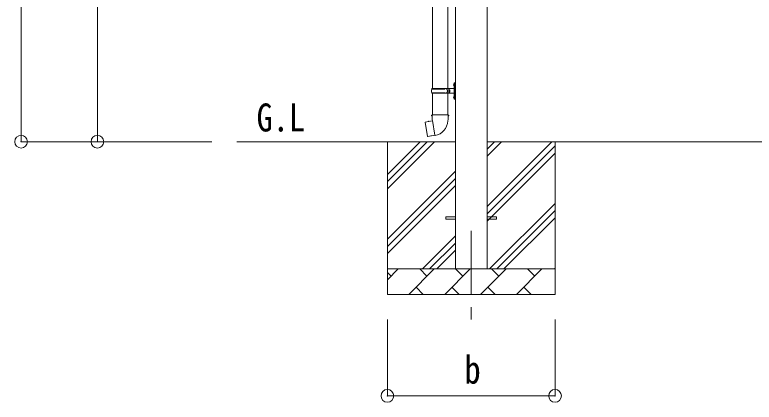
# Model space of a CAD drawing. Units: millimetres at full size, sheet at 1:50; details may follow other scales. Extents: x -14053 to 14053, y -9700 to 9700.
# Drawn here: x 1990 to 4901, y -927 to 596 of the extents above; entities that cross this region are included whole.
import ezdxf
from ezdxf.enums import TextEntityAlignment as Align

# ---------------------------------------------------------------- set-up
doc = ezdxf.new("R2010")
doc.units = ezdxf.units.MM
doc.header["$LTSCALE"] = 50
doc.header["$PDMODE"] = 32
doc.header["$PDSIZE"] = 50
doc.linetypes.add('CHAIN1', pattern=[8, 5, -1, 1, -1])
for name, color, linetype, lineweight in [('0-2_建具', 4, 'Continuous', 9), ('0-3_階段', 7, 'CHAIN1', 9), ('0-4_設備', 7, 'Continuous', 9), ('0-7_ハッチ', 7, 'Continuous', 9), ('0-8_外構', 6, 'Continuous', 9), ('0-9_敷地', 7, 'Continuous', 9)]:
    doc.layers.add(name, color=color, linetype=linetype, lineweight=lineweight)
doc.styles.add('ＭＳ ゴシック', font='')
doc.styles.get('ＭＳ ゴシック').set_extended_font_data('MS Gothic')

msp = doc.modelspace()

# ---------------------------------------------------------------- linework, layer by layer
at = {"layer": '0-2_建具'}
for p, q in [((3724.41, 2449.31), (3724.41, -403.19)), ((3849.41, -403.19), (3849.41, 2449.31)), ((3686.91, -198.69), (3724.41, -198.69)), ((3686.91, -207.69), (3686.91, -198.69)), ((3849.41, -198.69), (3886.91, -198.69)), ((3886.91, -207.69), (3886.91, -198.69)), ((3686.91, -207.69), (3724.41, -207.69)), ((3849.41, -207.69), (3886.91, -207.69))]:
    msp.add_line(p, q, dxfattribs=at)
at = {"layer": '0-3_階段'}
msp.add_line((3786.91, -253.19), (3786.91, -602.19), dxfattribs=at)
at = {"layer": '0-4_設備'}
for p, q in [((3724.41, 96.81), (2864.26, 96.81)), ((3456.91, 96.81), (3456.91, -503.19)), ((3456.91, -88.24), (3641.96, 96.81)), ((3456.91, -59.95), (3613.67, 96.81)), ((3456.91, -31.67), (3585.39, 96.81)), ((5524.41, 96.81), (3849.41, 96.81)), ((3849.41, -158.29), (4104.51, 96.81)), ((3849.41, 39.7), (3906.52, 96.81)), ((3849.41, 67.99), (3878.23, 96.81)), ((4116.91, 96.81), (4116.91, -503.19)), ((3849.41, -186.57), (4116.91, 80.93)), ((3849.41, -214.85), (4116.91, 52.65)), ((3456.91, -286.23), (3724.41, -18.73)), ((3456.91, -314.51), (3724.41, -47.01)), ((3456.91, -342.8), (3724.41, -75.3)), ((3859.06, -403.19), (4116.91, -145.34)), ((3887.35, -403.19), (4116.91, -173.63)), ((3915.63, -403.19), (4116.91, -201.91)), ((3594.51, -403.19), (3724.41, -273.29)), ((3622.79, -403.19), (3724.41, -301.57)), ((3651.07, -403.19), (3724.41, -329.85)), ((3456.91, -403.19), (4116.91, -403.19)), ((3456.91, -446.08), (3499.8, -403.19)), ((3541.22, -503.19), (3641.22, -403.19)), ((3612.67, -431.74), (3584.11, -403.19)), ((3682.64, -503.19), (3782.64, -403.19)), ((3754.09, -431.74), (3725.54, -403.19)), ((3824.06, -503.19), (3924.06, -403.19)), ((3895.51, -431.74), (3866.96, -403.19)), ((3965.49, -503.19), (4065.49, -403.19)), ((4036.93, -431.74), (4008.38, -403.19)), ((4113.62, -403.19), (4116.91, -399.9)), ((3471.25, -431.74), (3456.91, -417.4)), ((3569.77, -474.63), (3598.33, -503.19)), ((3711.2, -474.63), (3739.75, -503.19)), ((3852.62, -474.63), (3881.17, -503.19)), ((3994.04, -474.63), (4022.59, -503.19)), ((4116.91, -503.19), (3456.91, -503.19))]:
    msp.add_line(p, q, dxfattribs=at)
at = {"layer": '0-8_外構'}
for p, q in [((2015.26, 2767.76), (2015.26, 96.81)), ((2315.26, 2451.81), (2315.26, 96.81)), ((2015.26, 96.81), (2615.26, 96.81)), ((2315.26, 96.81), (2765.26, 96.81)), ((3456.91, -902.19), (3456.91, -602.19)), ((4116.91, -902.19), (4116.91, -602.19)), ((3456.91, -902.19), (4116.91, -902.19))]:
    msp.add_line(p, q, dxfattribs=at)
for p in [(2015.26, 96.81), (2315.26, 96.81), (3456.91, -902.19), (4116.91, -902.19)]:
    msp.add_point(p, dxfattribs=at)
at = {"layer": '0-9_敷地'}
for p, q in [((3634.41, 1237.82), (3634.41, 305.81)), ((3694.41, 1237.82), (3694.41, 305.81)), ((3718.1, 322.96), (3720.15, 321.96)), ((3719.37, 324.96), (3720.01, 324.96)), ((3719.37, 324.96), (3719.37, 316.66)), ((3720.01, 324.96), (3720.01, 316.66)), ((3720.01, 324.96), (3720.41, 324.56)), ((3720.15, 321.96), (3720.76, 320.81)), ((3720.41, 328.81), (3723.41, 330.31)), ((3720.41, 328.81), (3720.41, 296.81)), ((3720.41, 324.56), (3720.41, 317.06)), ((3723.41, 330.31), (3723.41, 296.81)), ((3723.41, 330.31), (3724.41, 330.31)), ((3724.41, 330.31), (3724.41, 296.81)), ((3631.41, 303.81), (3681.74, 303.81)), ((3632.41, 305.81), (3718.41, 305.81)), ((3632.41, 305.81), (3632.41, 303.81)), ((3691.41, 305.81), (3691.41, 301.31)), ((3691.41, 301.31), (3693.41, 301.31)), ((3691.41, 287.81), (3691.41, 292.31)), ((3691.41, 292.31), (3693.41, 292.31)), ((3693.41, 301.31), (3693.41, 296.81)), ((3693.41, 292.31), (3693.41, 296.81)), ((3699.41, 305.81), (3699.41, 296.81)), ((3699.41, 301.31), (3702.41, 301.31)), ((3699.41, 287.81), (3699.41, 296.81)), ((3699.41, 292.31), (3702.41, 292.31)), ((3702.41, 301.31), (3702.41, 296.81)), ((3702.41, 292.31), (3702.41, 296.81)), ((3719.37, 316.66), (3720.01, 316.66)), ((3720.01, 316.66), (3720.41, 317.06)), ((3720.41, 264.81), (3720.41, 296.81)), ((3723.41, 263.31), (3723.41, 296.81)), ((3724.41, 263.31), (3724.41, 296.81)), ((3631.41, 289.81), (3681.74, 289.81)), ((3632.41, 287.81), (3632.41, 289.81)), ((3632.41, 287.81), (3718.41, 287.81)), ((3634.41, 287.81), (3634.41, 202.89)), ((3694.41, 287.81), (3694.41, 202.89)), ((3718.1, 274.96), (3720.15, 273.96)), ((3719.37, 276.96), (3720.01, 276.96)), ((3719.37, 276.96), (3719.37, 268.66)), ((3719.37, 268.66), (3720.01, 268.66)), ((3720.01, 276.96), (3720.01, 268.66)), ((3720.01, 276.96), (3720.41, 276.56)), ((3720.01, 268.66), (3720.41, 269.06)), ((3720.15, 273.96), (3720.76, 272.81)), ((3720.41, 276.56), (3720.41, 269.06)), ((3720.41, 264.81), (3723.41, 263.31)), ((3723.41, 263.31), (3724.41, 263.31)), ((3633.82, 179.68), (3605.95, 174.43)), ((3618.69, 177.04), (3618.48, 176.79)), ((3632.56, 202.89), (3630.41, 202.1)), ((3630.41, 202.1), (3630.41, 198.49)), ((3630.41, 198.49), (3632.65, 197.67)), ((3632.56, 202.89), (3664.41, 202.89)), ((3632.56, 202.89), (3632.65, 197.67)), ((3632.65, 197.67), (3632.91, 182.89)), ((3632.91, 182.89), (3634.26, 180.89)), ((3644.17, 122.39), (3634.04, 179.86)), ((3634.06, 180.68), (3634.06, 179.98)), ((3634.26, 180.89), (3634.23, 180.88)), ((3696.26, 202.89), (3664.41, 202.89)), ((3694.6, 180.94), (3694.52, 178.78)), ((3695.91, 182.89), (3694.6, 180.94)), ((3698.41, 198.49), (3696.17, 197.67)), ((3696.26, 202.89), (3698.41, 202.1)), ((3698.41, 202.1), (3698.41, 198.49)), ((3605.95, 174.43), (3605.14, 173.26)), ((3605.14, 173.26), (3614.76, 118.71)), ((3628.78, 119.79), (3628.5, 119.95)), ((3644.47, 121.63), (3644.23, 122.29))]:
    msp.add_line(p, q, dxfattribs=at)
for points in [[(3718.1, 318.66), (3720.15, 319.66), (3720.76, 320.81)], [(3718.1, 270.66), (3720.15, 271.66), (3720.76, 272.81)], [(3620.93, 177.26), (3620.65, 177.41), (3618.69, 177.04)], [(3696.26, 202.89), (3696.17, 197.67), (3695.91, 182.89)], [(3643.9, 122.48), (3615.92, 117.88), (3614.76, 118.71)], [(3630.97, 120.36), (3630.76, 120.12), (3628.78, 119.79)]]:
    msp.add_lwpolyline(points, dxfattribs=at)
for centre, radius, start, end in [((3723.7, 320.81), 6, 136.21765, 223.78235), ((3680.16, 296.81), 49.25, 171.82876, 180.00002), ((3680.16, 296.81), 49.25, 180.00002, 188.17127), ((3681.74, 305.81), 2, 270, 359.99998), ((3718.41, 307.81), 2, 270, 359.99998), ((3681.74, 287.81), 2, 0.00005, 90.00004), ((3723.7, 272.81), 6, 136.21765, 223.78235), ((3718.41, 285.81), 2, 0.00005, 90.00004), ((3633.76, 179.98), 0.3, 280.66842, 0), ((3634.26, 180.68), 0.2, 100, 180), ((3634.26, 180.89), 60.3, 279.96938, 358), ((3643.95, 122.18), 0.3, 20, 99.33158), ((3644.66, 121.69), 0.2, 200, 279.96938)]:
    msp.add_arc(centre, radius, start, end, dxfattribs=at)

# ---------------------------------------------------------------- texts
at = {"layer": '0-7_ハッチ', "style": 'ＭＳ ゴシック', "width": 0.85}
msp.add_text('G.L', height=110, dxfattribs=at).set_placement((2942.07, 104.41), align=Align.BOTTOM_LEFT)
at = {"layer": '0-8_外構', "color": 7, "style": 'ＭＳ ゴシック', "width": 0.85}
msp.add_text('b', height=110, dxfattribs=at).set_placement((3760.66, -887.19), align=Align.BOTTOM_LEFT)

doc.saveas('drawing.dxf')
